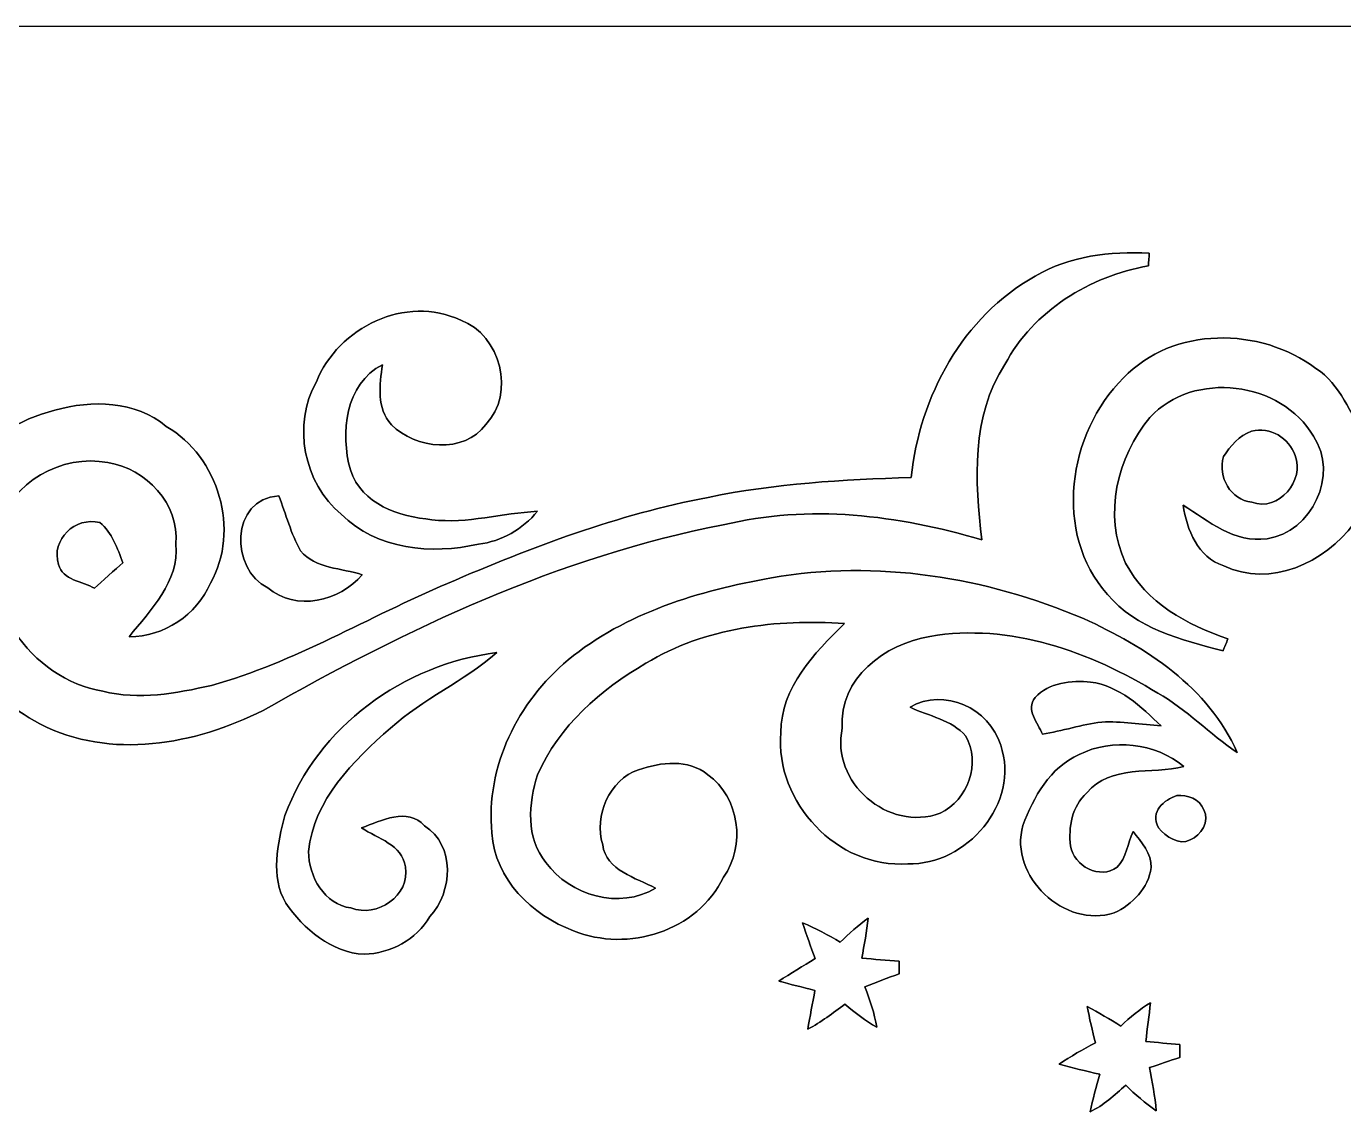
# Model space of a CAD drawing. Header units: centimetres. Extents: x -16.8 to 16.8, y -16.7 to 16.7.
# Drawn here: x -2.77 to 7.83, y 7.89 to 16.67 of the extents above; entities that cross this region are included whole.
import ezdxf

# ---------------------------------------------------------------- set-up
doc = ezdxf.new("R2010")
doc.units = ezdxf.units.CM
doc.header["$MEASUREMENT"] = 0
doc.layers.add('Layer 1', color=7, linetype='Continuous')

msp = doc.modelspace()

# ---------------------------------------------------------------- linework, layer by layer
at = {"layer": 'Layer 1', "color": 7}
for points, knots in [([(-16.77458, 16.66875), (-16.77458, 16.66875), (16.77458, 16.66875), (16.77458, 16.66875), (16.77458, 16.66875), (16.77458, 16.66875), (16.77458, -16.66875), (16.77458, -16.66875), (16.77458, -16.66875), (16.77458, -16.66875), (-16.77458, -16.66875), (-16.77458, -16.66875), (-16.77458, -16.66875), (-16.77458, -16.66875), (-16.77458, 16.66875), (-16.77458, 16.66875), (-16.77458, 16.66875), (-16.77458, 16.66875), (-16.77458, 16.66875), (-16.77458, 16.66875)], [0, 0, 0, 0, 0.16666667, 0.16666667, 0.16666667, 0.16666667, 0.33333333, 0.33333333, 0.33333333, 0.33333333, 0.5, 0.5, 0.5, 0.5, 0.66666667, 0.66666667, 0.66666667, 0.66666667, 1, 1, 1, 1]), ([(5.34529, 14.65933), (4.76109, 14.33583), (4.41607, 13.69236), (4.34693, 13.04149), (4.34693, 13.04149), (3.80012, 13.02173), (3.25049, 12.99351), (2.71321, 12.88027), (2.71321, 12.88027), (1.9879, 12.74374), (1.29328, 12.48022), (0.61807, 12.18847), (0.61807, 12.18847), (-0.01764, 11.92071), (-0.61278, 11.55382), (-1.28164, 11.36826), (-1.28164, 11.36826), (-1.56669, 11.30406), (-1.86655, 11.24761), (-2.15547, 11.32205), (-2.15547, 11.32205), (-2.72979, 11.41166), (-3.19193, 12.06641), (-3.00531, 12.63544), (-3.00531, 12.63544), (-2.88678, 12.9981), (-2.48991, 13.23305), (-2.11455, 13.15967), (-2.11455, 13.15967), (-1.80763, 13.11134), (-1.53705, 12.82841), (-1.5688, 12.50562), (-1.5688, 12.50562), (-1.53882, 12.19835), (-1.77165, 11.97892), (-1.94345, 11.75949), (-1.94345, 11.75949), (-1.66476, 11.76091), (-1.39806, 11.93341), (-1.29081, 12.19059), (-1.29081, 12.19059), (-1.04704, 12.61674), (-1.22484, 13.20624), (-1.645, 13.45071), (-1.645, 13.45071), (-1.89512, 13.65779), (-2.2419, 13.66696), (-2.54247, 13.58089), (-2.54247, 13.58089), (-3.11326, 13.44507), (-3.57258, 12.89085), (-3.53942, 12.29395), (-3.53942, 12.29395), (-3.56341, 11.73692), (-3.11609, 11.30229), (-2.66241, 11.05994), (-2.66241, 11.05994), (-2.09374, 10.76501), (-1.41499, 10.89201), (-0.86607, 11.16683), (-0.86607, 11.16683), (0.2921, 11.82441), (1.51836, 12.40508), (2.83457, 12.65908), (2.83457, 12.65908), (3.52143, 12.82771), (4.24533, 12.73845), (4.91525, 12.53878), (4.91525, 12.53878), (4.86022, 13.00903), (4.82847, 13.53538), (5.10152, 13.94989), (5.10152, 13.94989), (5.33082, 14.3831), (5.78203, 14.65686), (6.25616, 14.74223), (6.25616, 14.74223), (6.25757, 14.76763), (6.26039, 14.81843), (6.26181, 14.84383), (6.26181, 14.84383), (5.94748, 14.85971), (5.6201, 14.82372), (5.34529, 14.65933), (5.34529, 14.65933), (5.34529, 14.65933), (5.34529, 14.65933), (5.34529, 14.65933)], [0, 0, 0, 0, 0.04347826, 0.04347826, 0.04347826, 0.04347826, 0.08695652, 0.08695652, 0.08695652, 0.08695652, 0.13043478, 0.13043478, 0.13043478, 0.13043478, 0.17391304, 0.17391304, 0.17391304, 0.17391304, 0.2173913, 0.2173913, 0.2173913, 0.2173913, 0.26086957, 0.26086957, 0.26086957, 0.26086957, 0.30434783, 0.30434783, 0.30434783, 0.30434783, 0.34782609, 0.34782609, 0.34782609, 0.34782609, 0.39130435, 0.39130435, 0.39130435, 0.39130435, 0.43478261, 0.43478261, 0.43478261, 0.43478261, 0.47826087, 0.47826087, 0.47826087, 0.47826087, 0.52173913, 0.52173913, 0.52173913, 0.52173913, 0.56521739, 0.56521739, 0.56521739, 0.56521739, 0.60869565, 0.60869565, 0.60869565, 0.60869565, 0.65217391, 0.65217391, 0.65217391, 0.65217391, 0.69565217, 0.69565217, 0.69565217, 0.69565217, 0.73913043, 0.73913043, 0.73913043, 0.73913043, 0.7826087, 0.7826087, 0.7826087, 0.7826087, 0.82608696, 0.82608696, 0.82608696, 0.82608696, 0.86956522, 0.86956522, 0.86956522, 0.86956522, 0.91304348, 0.91304348, 0.91304348, 0.91304348, 1, 1, 1, 1]), ([(-0.43815, 13.80984), (-0.63288, 13.46447), (-0.5401, 12.99633), (-0.23777, 12.7441), (-0.23777, 12.7441), (0.05009, 12.45976), (0.4886, 12.41954), (0.86607, 12.50386), (0.86607, 12.50386), (1.05198, 12.52679), (1.22273, 12.62486), (1.34091, 12.76844), (1.34091, 12.76844), (1.05692, 12.75362), (0.77752, 12.66649), (0.49177, 12.70071), (0.49177, 12.70071), (0.22789, 12.72893), (-0.07056, 12.81889), (-0.16439, 13.10111), (-0.16439, 13.10111), (-0.24518, 13.39427), (-0.20638, 13.79396), (0.09313, 13.94742), (0.09313, 13.94742), (0.07161, 13.78585), (0.04374, 13.59606), (0.16581, 13.46517), (0.16581, 13.46517), (0.35736, 13.26974), (0.75212, 13.22599), (0.92534, 13.46764), (0.92534, 13.46764), (1.16593, 13.71424), (1.04493, 14.18766), (0.72355, 14.30549), (0.72355, 14.30549), (0.28187, 14.51328), (-0.26317, 14.24799), (-0.43815, 13.80984), (-0.43815, 13.80984), (-0.43815, 13.80984), (-0.43815, 13.80984), (-0.43815, 13.80984)], [0, 0, 0, 0, 0.08333333, 0.08333333, 0.08333333, 0.08333333, 0.16666667, 0.16666667, 0.16666667, 0.16666667, 0.25, 0.25, 0.25, 0.25, 0.33333333, 0.33333333, 0.33333333, 0.33333333, 0.41666667, 0.41666667, 0.41666667, 0.41666667, 0.5, 0.5, 0.5, 0.5, 0.58333333, 0.58333333, 0.58333333, 0.58333333, 0.66666667, 0.66666667, 0.66666667, 0.66666667, 0.75, 0.75, 0.75, 0.75, 0.83333333, 0.83333333, 0.83333333, 0.83333333, 1, 1, 1, 1]), ([(6.05578, 13.84088), (5.60564, 13.39779), (5.48887, 12.59134), (5.92596, 12.10063), (5.92596, 12.10063), (6.15774, 11.82546), (6.5218, 11.73268), (6.85624, 11.64555), (6.85624, 11.64555), (6.86894, 11.67765), (6.88199, 11.70975), (6.89539, 11.7415), (6.89539, 11.7415), (6.56802, 11.8551), (6.23852, 12.03113), (6.07201, 12.35251), (6.07201, 12.35251), (5.89139, 12.73739), (6.00146, 13.20659), (6.26816, 13.52268), (6.26816, 13.52268), (6.6167, 13.90579), (7.32755, 13.81442), (7.58296, 13.37169), (7.58296, 13.37169), (7.79145, 13.06654), (7.56885, 12.59699), (7.21007, 12.54795), (7.21007, 12.54795), (6.9469, 12.51126), (6.73982, 12.68801), (6.53556, 12.81853), (6.53556, 12.81853), (6.56555, 12.61851), (6.65127, 12.39837), (6.86153, 12.33064), (6.86153, 12.33064), (7.23724, 12.15249), (7.67503, 12.35357), (7.90751, 12.67037), (7.90751, 12.67037), (7.93679, 12.62733), (7.96713, 12.58464), (7.99712, 12.5416), (7.99712, 12.5416), (8.11389, 12.59346), (8.23101, 12.64391), (8.34919, 12.69259), (8.34919, 12.69259), (8.40846, 12.52537), (8.44197, 12.34828), (8.52664, 12.19094), (8.52664, 12.19094), (8.59966, 12.33558), (8.63353, 12.49468), (8.66951, 12.65167), (8.66951, 12.65167), (8.82932, 12.6111), (8.98807, 12.56771), (9.15247, 12.54972), (9.15247, 12.54972), (9.05581, 12.68166), (8.93586, 12.79454), (8.8198, 12.90884), (8.8198, 12.90884), (8.93304, 13.01644), (9.05157, 13.11839), (9.15987, 13.23164), (9.15987, 13.23164), (9.13024, 13.25951), (9.10131, 13.28737), (9.07239, 13.31524), (9.07239, 13.31524), (8.95667, 13.26374), (8.84061, 13.21364), (8.72349, 13.16567), (8.72349, 13.16567), (8.67128, 13.3283), (8.64023, 13.49763), (8.57532, 13.65603), (8.57532, 13.65603), (8.4388, 13.54279), (8.43986, 13.35017), (8.39646, 13.19142), (8.39646, 13.19142), (8.26558, 13.2401), (8.11142, 13.2648), (8.00947, 13.36816), (8.00947, 13.36816), (7.87224, 13.55019), (7.80521, 13.79044), (7.60307, 13.91744), (7.60307, 13.91744), (7.15574, 14.25328), (6.45336, 14.25963), (6.05578, 13.84088), (6.05578, 13.84088), (6.05578, 13.84088), (6.05578, 13.84088), (6.05578, 13.84088)], [0, 0, 0, 0, 0.03846154, 0.03846154, 0.03846154, 0.03846154, 0.07692308, 0.07692308, 0.07692308, 0.07692308, 0.11538462, 0.11538462, 0.11538462, 0.11538462, 0.15384615, 0.15384615, 0.15384615, 0.15384615, 0.19230769, 0.19230769, 0.19230769, 0.19230769, 0.23076923, 0.23076923, 0.23076923, 0.23076923, 0.26923077, 0.26923077, 0.26923077, 0.26923077, 0.30769231, 0.30769231, 0.30769231, 0.30769231, 0.34615385, 0.34615385, 0.34615385, 0.34615385, 0.38461538, 0.38461538, 0.38461538, 0.38461538, 0.42307692, 0.42307692, 0.42307692, 0.42307692, 0.46153846, 0.46153846, 0.46153846, 0.46153846, 0.5, 0.5, 0.5, 0.5, 0.53846154, 0.53846154, 0.53846154, 0.53846154, 0.57692308, 0.57692308, 0.57692308, 0.57692308, 0.61538462, 0.61538462, 0.61538462, 0.61538462, 0.65384615, 0.65384615, 0.65384615, 0.65384615, 0.69230769, 0.69230769, 0.69230769, 0.69230769, 0.73076923, 0.73076923, 0.73076923, 0.73076923, 0.76923077, 0.76923077, 0.76923077, 0.76923077, 0.80769231, 0.80769231, 0.80769231, 0.80769231, 0.84615385, 0.84615385, 0.84615385, 0.84615385, 0.88461538, 0.88461538, 0.88461538, 0.88461538, 0.92307692, 0.92307692, 0.92307692, 0.92307692, 1, 1, 1, 1]), ([(7.08554, 13.41226), (6.98676, 13.37945), (6.91268, 13.29337), (6.85941, 13.208), (6.85941, 13.208), (6.8132, 13.04043), (6.91727, 12.86263), (7.08766, 12.84076), (7.08766, 12.84076), (7.30426, 12.76385), (7.51734, 13.01715), (7.43514, 13.21717), (7.43514, 13.21717), (7.38928, 13.35652), (7.23406, 13.45459), (7.08554, 13.41226), (7.08554, 13.41226), (7.08554, 13.41226), (7.08554, 13.41226), (7.08554, 13.41226)], [0, 0, 0, 0, 0.16666667, 0.16666667, 0.16666667, 0.16666667, 0.33333333, 0.33333333, 0.33333333, 0.33333333, 0.5, 0.5, 0.5, 0.5, 0.66666667, 0.66666667, 0.66666667, 0.66666667, 1, 1, 1, 1]), ([(-0.82903, 12.15319), (-0.60008, 11.96093), (-0.25365, 12.04348), (-0.06914, 12.25797), (-0.06914, 12.25797), (-0.23178, 12.31159), (-0.44556, 12.3063), (-0.56444, 12.45023), (-0.56444, 12.45023), (-0.64417, 12.58852), (-0.68121, 12.74621), (-0.74048, 12.89332), (-0.74048, 12.89332), (-1.13101, 12.86651), (-1.13312, 12.30171), (-0.82903, 12.15319), (-0.82903, 12.15319), (-0.82903, 12.15319), (-0.82903, 12.15319), (-0.82903, 12.15319)], [0, 0, 0, 0, 0.16666667, 0.16666667, 0.16666667, 0.16666667, 0.33333333, 0.33333333, 0.33333333, 0.33333333, 0.5, 0.5, 0.5, 0.5, 0.66666667, 0.66666667, 0.66666667, 0.66666667, 1, 1, 1, 1]), ([(-2.51178, 12.34193), (-2.48179, 12.21317), (-2.31528, 12.20399), (-2.22391, 12.14931), (-2.22391, 12.14931), (-2.16641, 12.20082), (-2.05176, 12.30348), (-1.99425, 12.35463), (-1.99425, 12.35463), (-2.03976, 12.46893), (-2.07857, 12.59911), (-2.18087, 12.67742), (-2.18087, 12.67742), (-2.37596, 12.72822), (-2.57634, 12.54125), (-2.51178, 12.34193), (-2.51178, 12.34193), (-2.51178, 12.34193), (-2.51178, 12.34193), (-2.51178, 12.34193)], [0, 0, 0, 0, 0.16666667, 0.16666667, 0.16666667, 0.16666667, 0.33333333, 0.33333333, 0.33333333, 0.33333333, 0.5, 0.5, 0.5, 0.5, 0.66666667, 0.66666667, 0.66666667, 0.66666667, 1, 1, 1, 1]), ([(3.22263, 12.23257), (2.64125, 12.13132), (2.05034, 11.95282), (1.58679, 11.57288), (1.58679, 11.57288), (1.18427, 11.23527), (0.92251, 10.71492), (0.97402, 10.18152), (0.97402, 10.18152), (0.99766, 9.80899), (1.29646, 9.5183), (1.63124, 9.39518), (1.63124, 9.39518), (2.07151, 9.21632), (2.62608, 9.39059), (2.83739, 9.82627), (2.83739, 9.82627), (3.01766, 10.07851), (2.96651, 10.46903), (2.7111, 10.64966), (2.7111, 10.64966), (2.55446, 10.77877), (2.33398, 10.75055), (2.15441, 10.68987), (2.15441, 10.68987), (1.91841, 10.60909), (1.79423, 10.32051), (1.86549, 10.08592), (1.86549, 10.08592), (1.89301, 9.88131), (2.13289, 9.81957), (2.29129, 9.73808), (2.29129, 9.73808), (2.00378, 9.56239), (1.59985, 9.67669), (1.40935, 9.9441), (1.40935, 9.9441), (1.2446, 10.13883), (1.26824, 10.42141), (1.34197, 10.65001), (1.34197, 10.65001), (1.51236, 11.04159), (1.85032, 11.3344), (2.21227, 11.54606), (2.21227, 11.54606), (2.68746, 11.83464), (3.26496, 11.90307), (3.81035, 11.86603), (3.81035, 11.86603), (3.56588, 11.62756), (3.302, 11.3538), (3.29777, 10.98938), (3.29777, 10.98938), (3.25261, 10.42741), (3.75214, 9.89154), (4.32012, 9.93316), (4.32012, 9.93316), (4.7939, 9.92117), (5.2264, 10.42106), (5.0673, 10.88778), (5.0673, 10.88778), (4.97487, 11.18764), (4.61292, 11.34992), (4.33846, 11.19329), (4.33846, 11.19329), (4.48804, 11.11956), (4.67325, 11.0938), (4.78614, 10.96116), (4.78614, 10.96116), (4.91067, 10.74879), (4.80519, 10.44222), (4.58082, 10.34062), (4.58082, 10.34062), (4.16278, 10.18399), (3.69711, 10.59215), (3.79271, 11.0236), (3.79271, 11.0236), (3.76273, 11.42718), (4.13773, 11.70058), (4.49792, 11.76232), (4.49792, 11.76232), (5.14244, 11.87238), (5.78944, 11.63955), (6.33166, 11.30547), (6.33166, 11.30547), (6.56555, 11.17565), (6.74723, 10.97562), (6.96912, 10.82922), (6.96912, 10.82922), (6.74264, 11.35168), (6.23252, 11.68047), (5.73229, 11.9059), (5.73229, 11.9059), (4.94771, 12.24068), (4.06788, 12.38144), (3.22263, 12.23257), (3.22263, 12.23257), (3.22263, 12.23257), (3.22263, 12.23257), (3.22263, 12.23257)], [0, 0, 0, 0, 0.03846154, 0.03846154, 0.03846154, 0.03846154, 0.07692308, 0.07692308, 0.07692308, 0.07692308, 0.11538462, 0.11538462, 0.11538462, 0.11538462, 0.15384615, 0.15384615, 0.15384615, 0.15384615, 0.19230769, 0.19230769, 0.19230769, 0.19230769, 0.23076923, 0.23076923, 0.23076923, 0.23076923, 0.26923077, 0.26923077, 0.26923077, 0.26923077, 0.30769231, 0.30769231, 0.30769231, 0.30769231, 0.34615385, 0.34615385, 0.34615385, 0.34615385, 0.38461538, 0.38461538, 0.38461538, 0.38461538, 0.42307692, 0.42307692, 0.42307692, 0.42307692, 0.46153846, 0.46153846, 0.46153846, 0.46153846, 0.5, 0.5, 0.5, 0.5, 0.53846154, 0.53846154, 0.53846154, 0.53846154, 0.57692308, 0.57692308, 0.57692308, 0.57692308, 0.61538462, 0.61538462, 0.61538462, 0.61538462, 0.65384615, 0.65384615, 0.65384615, 0.65384615, 0.69230769, 0.69230769, 0.69230769, 0.69230769, 0.73076923, 0.73076923, 0.73076923, 0.73076923, 0.76923077, 0.76923077, 0.76923077, 0.76923077, 0.80769231, 0.80769231, 0.80769231, 0.80769231, 0.84615385, 0.84615385, 0.84615385, 0.84615385, 0.88461538, 0.88461538, 0.88461538, 0.88461538, 0.92307692, 0.92307692, 0.92307692, 0.92307692, 1, 1, 1, 1]), ([(-0.69039, 10.32192), (-0.75036, 10.09862), (-0.80857, 9.8298), (-0.68404, 9.61813), (-0.68404, 9.61813), (-0.5401, 9.40964), (-0.31679, 9.21844), (-0.05292, 9.20574), (-0.05292, 9.20574), (0.15699, 9.21279), (0.36759, 9.32356), (0.47484, 9.50842), (0.47484, 9.50842), (0.65899, 9.70774), (0.68086, 10.08133), (0.43286, 10.23973), (0.43286, 10.23973), (0.29316, 10.38966), (0.08431, 10.28241), (-0.07373, 10.22138), (-0.07373, 10.22138), (0.05539, 10.13707), (0.25188, 10.08697), (0.27834, 9.90988), (0.27834, 9.90988), (0.31891, 9.67952), (0.05186, 9.49537), (-0.15981, 9.57862), (-0.15981, 9.57862), (-0.37006, 9.60437), (-0.50271, 9.83333), (-0.50024, 10.03265), (-0.50024, 10.03265), (-0.46108, 10.44963), (-0.13829, 10.7629), (0.1584, 11.02501), (0.1584, 11.02501), (0.42051, 11.25961), (0.74895, 11.40072), (1.01318, 11.63214), (1.01318, 11.63214), (0.2667, 11.53901), (-0.43004, 11.03736), (-0.69039, 10.32192), (-0.69039, 10.32192), (-0.69039, 10.32192), (-0.69039, 10.32192), (-0.69039, 10.32192)], [0, 0, 0, 0, 0.07692308, 0.07692308, 0.07692308, 0.07692308, 0.15384615, 0.15384615, 0.15384615, 0.15384615, 0.23076923, 0.23076923, 0.23076923, 0.23076923, 0.30769231, 0.30769231, 0.30769231, 0.30769231, 0.38461538, 0.38461538, 0.38461538, 0.38461538, 0.46153846, 0.46153846, 0.46153846, 0.46153846, 0.53846154, 0.53846154, 0.53846154, 0.53846154, 0.61538462, 0.61538462, 0.61538462, 0.61538462, 0.69230769, 0.69230769, 0.69230769, 0.69230769, 0.76923077, 0.76923077, 0.76923077, 0.76923077, 0.84615385, 0.84615385, 0.84615385, 0.84615385, 1, 1, 1, 1]), ([(5.34458, 11.26984), (5.26556, 11.176), (5.36751, 11.06593), (5.4035, 10.97527), (5.4035, 10.97527), (5.56295, 11.00279), (5.71923, 11.05323), (5.8801, 11.07334), (5.8801, 11.07334), (6.03956, 11.08075), (6.19936, 11.05429), (6.35847, 11.04194), (6.35847, 11.04194), (6.1976, 11.19681), (6.02086, 11.36474), (5.79085, 11.39543), (5.79085, 11.39543), (5.63809, 11.40883), (5.45324, 11.3919), (5.34458, 11.26984), (5.34458, 11.26984), (5.34458, 11.26984), (5.34458, 11.26984), (5.34458, 11.26984)], [0, 0, 0, 0, 0.14285714, 0.14285714, 0.14285714, 0.14285714, 0.28571429, 0.28571429, 0.28571429, 0.28571429, 0.42857143, 0.42857143, 0.42857143, 0.42857143, 0.57142857, 0.57142857, 0.57142857, 0.57142857, 0.71428571, 0.71428571, 0.71428571, 0.71428571, 1, 1, 1, 1]), ([(5.69736, 10.81229), (5.46523, 10.70963), (5.33047, 10.46974), (5.24581, 10.2422), (5.24581, 10.2422), (5.1308, 9.83368), (5.58024, 9.40858), (5.98135, 9.53946), (5.98135, 9.53946), (6.12669, 9.60437), (6.25581, 9.7409), (6.27909, 9.90282), (6.27909, 9.90282), (6.28121, 10.01783), (6.20077, 10.10885), (6.13234, 10.19246), (6.13234, 10.19246), (6.08965, 10.09685), (6.07836, 9.98185), (6.00322, 9.90565), (6.00322, 9.90565), (5.86775, 9.80334), (5.65467, 9.91623), (5.62963, 10.07569), (5.62963, 10.07569), (5.60987, 10.22738), (5.64233, 10.39742), (5.75945, 10.50396), (5.75945, 10.50396), (5.9496, 10.73397), (6.28403, 10.65142), (6.54085, 10.71563), (6.54085, 10.71563), (6.30837, 10.90683), (5.96794, 10.94493), (5.69736, 10.81229), (5.69736, 10.81229), (5.69736, 10.81229), (5.69736, 10.81229), (5.69736, 10.81229)], [0, 0, 0, 0, 0.09090909, 0.09090909, 0.09090909, 0.09090909, 0.18181818, 0.18181818, 0.18181818, 0.18181818, 0.27272727, 0.27272727, 0.27272727, 0.27272727, 0.36363636, 0.36363636, 0.36363636, 0.36363636, 0.45454545, 0.45454545, 0.45454545, 0.45454545, 0.54545455, 0.54545455, 0.54545455, 0.54545455, 0.63636364, 0.63636364, 0.63636364, 0.63636364, 0.72727273, 0.72727273, 0.72727273, 0.72727273, 0.81818182, 0.81818182, 0.81818182, 0.81818182, 1, 1, 1, 1]), ([(6.4837, 10.48173), (6.38281, 10.44751), (6.26498, 10.35509), (6.33801, 10.2235), (6.33801, 10.2235), (6.39621, 10.15189), (6.49852, 10.07886), (6.59271, 10.12613), (6.59271, 10.12613), (6.68161, 10.16247), (6.74899, 10.27606), (6.70137, 10.36779), (6.70137, 10.36779), (6.66926, 10.4521), (6.56837, 10.49373), (6.4837, 10.48173), (6.4837, 10.48173), (6.4837, 10.48173), (6.4837, 10.48173), (6.4837, 10.48173)], [0, 0, 0, 0, 0.16666667, 0.16666667, 0.16666667, 0.16666667, 0.33333333, 0.33333333, 0.33333333, 0.33333333, 0.5, 0.5, 0.5, 0.5, 0.66666667, 0.66666667, 0.66666667, 0.66666667, 1, 1, 1, 1]), ([(3.77719, 9.30204), (3.67877, 9.3599), (3.57893, 9.41493), (3.4731, 9.45797), (3.4731, 9.45797), (3.50485, 9.36166), (3.54013, 9.26606), (3.5754, 9.17081), (3.5754, 9.17081), (3.47662, 9.1119), (3.37891, 9.05192), (3.28224, 8.99054), (3.28224, 8.99054), (3.37961, 8.96197), (3.47274, 8.94115), (3.57293, 8.91575), (3.57293, 8.91575), (3.55318, 8.81133), (3.53307, 8.70691), (3.51578, 8.60213), (3.51578, 8.60213), (3.62091, 8.66069), (3.71792, 8.73231), (3.81459, 8.80427), (3.81459, 8.80427), (3.89431, 8.73513), (3.97933, 8.67092), (4.07106, 8.61836), (4.07106, 8.61836), (4.05095, 8.72984), (4.01638, 8.83814), (3.97545, 8.94397), (3.97545, 8.94397), (4.06647, 8.97925), (4.15819, 9.01418), (4.24956, 9.04946), (4.24956, 9.04946), (4.24991, 9.0745), (4.25027, 9.1246), (4.25062, 9.14964), (4.25062, 9.14964), (4.15078, 9.15741), (4.04848, 9.16622), (3.95005, 9.17363), (3.95005, 9.17363), (3.97016, 9.28052), (3.98851, 9.38812), (4.00121, 9.49607), (4.00121, 9.49607), (3.92112, 9.43786), (3.84634, 9.37295), (3.77719, 9.30204), (3.77719, 9.30204), (3.77719, 9.30204), (3.77719, 9.30204), (3.77719, 9.30204)], [0, 0, 0, 0, 0.06666667, 0.06666667, 0.06666667, 0.06666667, 0.13333333, 0.13333333, 0.13333333, 0.13333333, 0.2, 0.2, 0.2, 0.2, 0.26666667, 0.26666667, 0.26666667, 0.26666667, 0.33333333, 0.33333333, 0.33333333, 0.33333333, 0.4, 0.4, 0.4, 0.4, 0.46666667, 0.46666667, 0.46666667, 0.46666667, 0.53333333, 0.53333333, 0.53333333, 0.53333333, 0.6, 0.6, 0.6, 0.6, 0.66666667, 0.66666667, 0.66666667, 0.66666667, 0.73333333, 0.73333333, 0.73333333, 0.73333333, 0.8, 0.8, 0.8, 0.8, 0.86666667, 0.86666667, 0.86666667, 0.86666667, 1, 1, 1, 1]), ([(6.03391, 8.62859), (5.94501, 8.68292), (5.85576, 8.73725), (5.76333, 8.78522), (5.76333, 8.78522), (5.78167, 8.68751), (5.80461, 8.59049), (5.82965, 8.49383), (5.82965, 8.49383), (5.72911, 8.44127), (5.63069, 8.38482), (5.53649, 8.32238), (5.53649, 8.32238), (5.6448, 8.29063), (5.75275, 8.26735), (5.86387, 8.24054), (5.86387, 8.24054), (5.83636, 8.13999), (5.80743, 8.03981), (5.78591, 7.9375), (5.78591, 7.9375), (5.89386, 7.99183), (5.98452, 8.07191), (6.07272, 8.15305), (6.07272, 8.15305), (6.14997, 8.07861), (6.23041, 8.0077), (6.31931, 7.94702), (6.31931, 7.94702), (6.30767, 8.06379), (6.28544, 8.17915), (6.26427, 8.29416), (6.26427, 8.29416), (6.34577, 8.32097), (6.42691, 8.34849), (6.50804, 8.37671), (6.50804, 8.37671), (6.50804, 8.40246), (6.5084, 8.45397), (6.5084, 8.47972), (6.5084, 8.47972), (6.41632, 8.48783), (6.32531, 8.49595), (6.23464, 8.50406), (6.23464, 8.50406), (6.24664, 8.60813), (6.26216, 8.71149), (6.27204, 8.81556), (6.27204, 8.81556), (6.18525, 8.76335), (6.10694, 8.69879), (6.03391, 8.62859), (6.03391, 8.62859), (6.03391, 8.62859), (6.03391, 8.62859), (6.03391, 8.62859)], [0, 0, 0, 0, 0.06666667, 0.06666667, 0.06666667, 0.06666667, 0.13333333, 0.13333333, 0.13333333, 0.13333333, 0.2, 0.2, 0.2, 0.2, 0.26666667, 0.26666667, 0.26666667, 0.26666667, 0.33333333, 0.33333333, 0.33333333, 0.33333333, 0.4, 0.4, 0.4, 0.4, 0.46666667, 0.46666667, 0.46666667, 0.46666667, 0.53333333, 0.53333333, 0.53333333, 0.53333333, 0.6, 0.6, 0.6, 0.6, 0.66666667, 0.66666667, 0.66666667, 0.66666667, 0.73333333, 0.73333333, 0.73333333, 0.73333333, 0.8, 0.8, 0.8, 0.8, 0.86666667, 0.86666667, 0.86666667, 0.86666667, 1, 1, 1, 1])]:
    msp.add_open_spline(points, degree=3, knots=knots, dxfattribs=at)
at = {"layer": 'Layer 1'}
for points, knots in [([(5.34529, 14.65933), (5.6201, 14.82372), (5.94748, 14.85971), (6.26181, 14.84383), (6.26181, 14.84383), (6.26039, 14.81843), (6.25757, 14.76763), (6.25616, 14.74223), (6.25616, 14.74223), (5.78203, 14.65686), (5.33082, 14.3831), (5.10152, 13.94989), (5.10152, 13.94989), (4.82847, 13.53538), (4.86022, 13.00903), (4.91525, 12.53878), (4.91525, 12.53878), (4.24533, 12.73845), (3.52143, 12.82771), (2.83457, 12.65908), (2.83457, 12.65908), (1.51836, 12.40508), (0.2921, 11.82441), (-0.86607, 11.16683), (-0.86607, 11.16683), (-1.41499, 10.89201), (-2.09374, 10.76501), (-2.66241, 11.05994), (-2.66241, 11.05994), (-3.11609, 11.30229), (-3.56341, 11.73692), (-3.53942, 12.29395), (-3.53942, 12.29395), (-3.57258, 12.89085), (-3.11326, 13.44507), (-2.54247, 13.58089), (-2.54247, 13.58089), (-2.2419, 13.66696), (-1.89512, 13.65779), (-1.645, 13.45071), (-1.645, 13.45071), (-1.22484, 13.20624), (-1.04704, 12.61674), (-1.29081, 12.19059), (-1.29081, 12.19059), (-1.39806, 11.93341), (-1.66476, 11.76091), (-1.94345, 11.75949), (-1.94345, 11.75949), (-1.77165, 11.97892), (-1.53882, 12.19835), (-1.5688, 12.50562), (-1.5688, 12.50562), (-1.53705, 12.82841), (-1.80763, 13.11134), (-2.11455, 13.15967), (-2.11455, 13.15967), (-2.48991, 13.23305), (-2.88678, 12.9981), (-3.00531, 12.63544), (-3.00531, 12.63544), (-3.19193, 12.06641), (-2.72979, 11.41166), (-2.15547, 11.32205), (-2.15547, 11.32205), (-1.86655, 11.24761), (-1.56669, 11.30406), (-1.28164, 11.36826), (-1.28164, 11.36826), (-0.61278, 11.55382), (-0.01764, 11.92071), (0.61807, 12.18847), (0.61807, 12.18847), (1.29328, 12.48022), (1.9879, 12.74374), (2.71321, 12.88027), (2.71321, 12.88027), (3.25049, 12.99351), (3.80012, 13.02173), (4.34693, 13.04149), (4.34693, 13.04149), (4.41607, 13.69236), (4.76109, 14.33583), (5.34529, 14.65933)], [0, 0, 0, 0, 0.04545455, 0.04545455, 0.04545455, 0.04545455, 0.09090909, 0.09090909, 0.09090909, 0.09090909, 0.13636364, 0.13636364, 0.13636364, 0.13636364, 0.18181818, 0.18181818, 0.18181818, 0.18181818, 0.22727273, 0.22727273, 0.22727273, 0.22727273, 0.27272727, 0.27272727, 0.27272727, 0.27272727, 0.31818182, 0.31818182, 0.31818182, 0.31818182, 0.36363636, 0.36363636, 0.36363636, 0.36363636, 0.40909091, 0.40909091, 0.40909091, 0.40909091, 0.45454545, 0.45454545, 0.45454545, 0.45454545, 0.5, 0.5, 0.5, 0.5, 0.54545455, 0.54545455, 0.54545455, 0.54545455, 0.59090909, 0.59090909, 0.59090909, 0.59090909, 0.63636364, 0.63636364, 0.63636364, 0.63636364, 0.68181818, 0.68181818, 0.68181818, 0.68181818, 0.72727273, 0.72727273, 0.72727273, 0.72727273, 0.77272727, 0.77272727, 0.77272727, 0.77272727, 0.81818182, 0.81818182, 0.81818182, 0.81818182, 0.86363636, 0.86363636, 0.86363636, 0.86363636, 0.90909091, 0.90909091, 0.90909091, 0.90909091, 1, 1, 1, 1]), ([(-0.43815, 13.80984), (-0.26317, 14.24799), (0.28187, 14.51328), (0.72355, 14.30549), (0.72355, 14.30549), (1.04493, 14.18766), (1.16593, 13.71424), (0.92534, 13.46764), (0.92534, 13.46764), (0.75212, 13.22599), (0.35736, 13.26974), (0.16581, 13.46517), (0.16581, 13.46517), (0.04374, 13.59606), (0.07161, 13.78585), (0.09313, 13.94742), (0.09313, 13.94742), (-0.20638, 13.79396), (-0.24518, 13.39427), (-0.16439, 13.10111), (-0.16439, 13.10111), (-0.07056, 12.81889), (0.22789, 12.72893), (0.49177, 12.70071), (0.49177, 12.70071), (0.77752, 12.66649), (1.05692, 12.75362), (1.34091, 12.76844), (1.34091, 12.76844), (1.22273, 12.62486), (1.05198, 12.52679), (0.86607, 12.50386), (0.86607, 12.50386), (0.4886, 12.41954), (0.05009, 12.45976), (-0.23777, 12.7441), (-0.23777, 12.7441), (-0.5401, 12.99633), (-0.63288, 13.46447), (-0.43815, 13.80984)], [0, 0, 0, 0, 0.09090909, 0.09090909, 0.09090909, 0.09090909, 0.18181818, 0.18181818, 0.18181818, 0.18181818, 0.27272727, 0.27272727, 0.27272727, 0.27272727, 0.36363636, 0.36363636, 0.36363636, 0.36363636, 0.45454545, 0.45454545, 0.45454545, 0.45454545, 0.54545455, 0.54545455, 0.54545455, 0.54545455, 0.63636364, 0.63636364, 0.63636364, 0.63636364, 0.72727273, 0.72727273, 0.72727273, 0.72727273, 0.81818182, 0.81818182, 0.81818182, 0.81818182, 1, 1, 1, 1]), ([(6.05578, 13.84088), (6.45336, 14.25963), (7.15574, 14.25328), (7.60307, 13.91744), (7.60307, 13.91744), (7.80521, 13.79044), (7.87224, 13.55019), (8.00947, 13.36816), (8.00947, 13.36816), (8.11142, 13.2648), (8.26558, 13.2401), (8.39646, 13.19142), (8.39646, 13.19142), (8.43986, 13.35017), (8.4388, 13.54279), (8.57532, 13.65603), (8.57532, 13.65603), (8.64023, 13.49763), (8.67128, 13.3283), (8.72349, 13.16567), (8.72349, 13.16567), (8.84061, 13.21364), (8.95667, 13.26374), (9.07239, 13.31524), (9.07239, 13.31524), (9.10131, 13.28737), (9.13024, 13.25951), (9.15987, 13.23164), (9.15987, 13.23164), (9.05157, 13.11839), (8.93304, 13.01644), (8.8198, 12.90884), (8.8198, 12.90884), (8.93586, 12.79454), (9.05581, 12.68166), (9.15247, 12.54972), (9.15247, 12.54972), (8.98807, 12.56771), (8.82932, 12.6111), (8.66951, 12.65167), (8.66951, 12.65167), (8.63353, 12.49468), (8.59966, 12.33558), (8.52664, 12.19094), (8.52664, 12.19094), (8.44197, 12.34828), (8.40846, 12.52537), (8.34919, 12.69259), (8.34919, 12.69259), (8.23101, 12.64391), (8.11389, 12.59346), (7.99712, 12.5416), (7.99712, 12.5416), (7.96713, 12.58464), (7.93679, 12.62733), (7.90751, 12.67037), (7.90751, 12.67037), (7.67503, 12.35357), (7.23724, 12.15249), (6.86153, 12.33064), (6.86153, 12.33064), (6.65127, 12.39837), (6.56555, 12.61851), (6.53556, 12.81853), (6.53556, 12.81853), (6.73982, 12.68801), (6.9469, 12.51126), (7.21007, 12.54795), (7.21007, 12.54795), (7.56885, 12.59699), (7.79145, 13.06654), (7.58296, 13.37169), (7.58296, 13.37169), (7.32755, 13.81442), (6.6167, 13.90579), (6.26816, 13.52268), (6.26816, 13.52268), (6.00146, 13.20659), (5.89139, 12.73739), (6.07201, 12.35251), (6.07201, 12.35251), (6.23852, 12.03113), (6.56802, 11.8551), (6.89539, 11.7415), (6.89539, 11.7415), (6.88199, 11.70975), (6.86894, 11.67765), (6.85624, 11.64555), (6.85624, 11.64555), (6.5218, 11.73268), (6.15774, 11.82546), (5.92596, 12.10063), (5.92596, 12.10063), (5.48887, 12.59134), (5.60564, 13.39779), (6.05578, 13.84088), (6.05578, 13.84088), (6.05578, 13.84088), (6.05578, 13.84088), (6.05578, 13.84088)], [0, 0, 0, 0, 0.03846154, 0.03846154, 0.03846154, 0.03846154, 0.07692308, 0.07692308, 0.07692308, 0.07692308, 0.11538462, 0.11538462, 0.11538462, 0.11538462, 0.15384615, 0.15384615, 0.15384615, 0.15384615, 0.19230769, 0.19230769, 0.19230769, 0.19230769, 0.23076923, 0.23076923, 0.23076923, 0.23076923, 0.26923077, 0.26923077, 0.26923077, 0.26923077, 0.30769231, 0.30769231, 0.30769231, 0.30769231, 0.34615385, 0.34615385, 0.34615385, 0.34615385, 0.38461538, 0.38461538, 0.38461538, 0.38461538, 0.42307692, 0.42307692, 0.42307692, 0.42307692, 0.46153846, 0.46153846, 0.46153846, 0.46153846, 0.5, 0.5, 0.5, 0.5, 0.53846154, 0.53846154, 0.53846154, 0.53846154, 0.57692308, 0.57692308, 0.57692308, 0.57692308, 0.61538462, 0.61538462, 0.61538462, 0.61538462, 0.65384615, 0.65384615, 0.65384615, 0.65384615, 0.69230769, 0.69230769, 0.69230769, 0.69230769, 0.73076923, 0.73076923, 0.73076923, 0.73076923, 0.76923077, 0.76923077, 0.76923077, 0.76923077, 0.80769231, 0.80769231, 0.80769231, 0.80769231, 0.84615385, 0.84615385, 0.84615385, 0.84615385, 0.88461538, 0.88461538, 0.88461538, 0.88461538, 0.92307692, 0.92307692, 0.92307692, 0.92307692, 1, 1, 1, 1]), ([(7.08554, 13.41226), (7.23406, 13.45459), (7.38928, 13.35652), (7.43514, 13.21717), (7.43514, 13.21717), (7.51734, 13.01715), (7.30426, 12.76385), (7.08766, 12.84076), (7.08766, 12.84076), (6.91727, 12.86263), (6.8132, 13.04043), (6.85941, 13.208), (6.85941, 13.208), (6.91268, 13.29337), (6.98676, 13.37945), (7.08554, 13.41226)], [0, 0, 0, 0, 0.2, 0.2, 0.2, 0.2, 0.4, 0.4, 0.4, 0.4, 0.6, 0.6, 0.6, 0.6, 1, 1, 1, 1]), ([(-0.82903, 12.15319), (-1.13312, 12.30171), (-1.13101, 12.86651), (-0.74048, 12.89332), (-0.74048, 12.89332), (-0.68121, 12.74621), (-0.64417, 12.58852), (-0.56444, 12.45023), (-0.56444, 12.45023), (-0.44556, 12.3063), (-0.23178, 12.31159), (-0.06914, 12.25797), (-0.06914, 12.25797), (-0.25365, 12.04348), (-0.60008, 11.96093), (-0.82903, 12.15319)], [0, 0, 0, 0, 0.2, 0.2, 0.2, 0.2, 0.4, 0.4, 0.4, 0.4, 0.6, 0.6, 0.6, 0.6, 1, 1, 1, 1]), ([(-2.51178, 12.34193), (-2.57634, 12.54125), (-2.37596, 12.72822), (-2.18087, 12.67742), (-2.18087, 12.67742), (-2.07857, 12.59911), (-2.03976, 12.46893), (-1.99425, 12.35463), (-1.99425, 12.35463), (-2.05176, 12.30348), (-2.16641, 12.20082), (-2.22391, 12.14931), (-2.22391, 12.14931), (-2.31528, 12.20399), (-2.48179, 12.21317), (-2.51178, 12.34193)], [0, 0, 0, 0, 0.2, 0.2, 0.2, 0.2, 0.4, 0.4, 0.4, 0.4, 0.6, 0.6, 0.6, 0.6, 1, 1, 1, 1]), ([(3.22263, 12.23257), (4.06788, 12.38144), (4.94771, 12.24068), (5.73229, 11.9059), (5.73229, 11.9059), (6.23252, 11.68047), (6.74264, 11.35168), (6.96912, 10.82922), (6.96912, 10.82922), (6.74723, 10.97562), (6.56555, 11.17565), (6.33166, 11.30547), (6.33166, 11.30547), (5.78944, 11.63955), (5.14244, 11.87238), (4.49792, 11.76232), (4.49792, 11.76232), (4.13773, 11.70058), (3.76273, 11.42718), (3.79271, 11.0236), (3.79271, 11.0236), (3.69711, 10.59215), (4.16278, 10.18399), (4.58082, 10.34062), (4.58082, 10.34062), (4.80519, 10.44222), (4.91067, 10.74879), (4.78614, 10.96116), (4.78614, 10.96116), (4.67325, 11.0938), (4.48804, 11.11956), (4.33846, 11.19329), (4.33846, 11.19329), (4.61292, 11.34992), (4.97487, 11.18764), (5.0673, 10.88778), (5.0673, 10.88778), (5.2264, 10.42106), (4.7939, 9.92117), (4.32012, 9.93316), (4.32012, 9.93316), (3.75214, 9.89154), (3.25261, 10.42741), (3.29777, 10.98938), (3.29777, 10.98938), (3.302, 11.3538), (3.56588, 11.62756), (3.81035, 11.86603), (3.81035, 11.86603), (3.26496, 11.90307), (2.68746, 11.83464), (2.21227, 11.54606), (2.21227, 11.54606), (1.85032, 11.3344), (1.51236, 11.04159), (1.34197, 10.65001), (1.34197, 10.65001), (1.26824, 10.42141), (1.2446, 10.13883), (1.40935, 9.9441), (1.40935, 9.9441), (1.59985, 9.67669), (2.00378, 9.56239), (2.29129, 9.73808), (2.29129, 9.73808), (2.13289, 9.81957), (1.89301, 9.88131), (1.86549, 10.08592), (1.86549, 10.08592), (1.79423, 10.32051), (1.91841, 10.60909), (2.15441, 10.68987), (2.15441, 10.68987), (2.33398, 10.75055), (2.55446, 10.77877), (2.7111, 10.64966), (2.7111, 10.64966), (2.96651, 10.46903), (3.01766, 10.07851), (2.83739, 9.82627), (2.83739, 9.82627), (2.62608, 9.39059), (2.07151, 9.21632), (1.63124, 9.39518), (1.63124, 9.39518), (1.29646, 9.5183), (0.99766, 9.80899), (0.97402, 10.18152), (0.97402, 10.18152), (0.92251, 10.71492), (1.18427, 11.23527), (1.58679, 11.57288), (1.58679, 11.57288), (2.05034, 11.95282), (2.64125, 12.13132), (3.22263, 12.23257)], [0, 0, 0, 0, 0.04, 0.04, 0.04, 0.04, 0.08, 0.08, 0.08, 0.08, 0.12, 0.12, 0.12, 0.12, 0.16, 0.16, 0.16, 0.16, 0.2, 0.2, 0.2, 0.2, 0.24, 0.24, 0.24, 0.24, 0.28, 0.28, 0.28, 0.28, 0.32, 0.32, 0.32, 0.32, 0.36, 0.36, 0.36, 0.36, 0.4, 0.4, 0.4, 0.4, 0.44, 0.44, 0.44, 0.44, 0.48, 0.48, 0.48, 0.48, 0.52, 0.52, 0.52, 0.52, 0.56, 0.56, 0.56, 0.56, 0.6, 0.6, 0.6, 0.6, 0.64, 0.64, 0.64, 0.64, 0.68, 0.68, 0.68, 0.68, 0.72, 0.72, 0.72, 0.72, 0.76, 0.76, 0.76, 0.76, 0.8, 0.8, 0.8, 0.8, 0.84, 0.84, 0.84, 0.84, 0.88, 0.88, 0.88, 0.88, 0.92, 0.92, 0.92, 0.92, 1, 1, 1, 1]), ([(-0.69039, 10.32192), (-0.43004, 11.03736), (0.2667, 11.53901), (1.01318, 11.63214), (1.01318, 11.63214), (0.74895, 11.40072), (0.42051, 11.25961), (0.1584, 11.02501), (0.1584, 11.02501), (-0.13829, 10.7629), (-0.46108, 10.44963), (-0.50024, 10.03265), (-0.50024, 10.03265), (-0.50271, 9.83333), (-0.37006, 9.60437), (-0.15981, 9.57862), (-0.15981, 9.57862), (0.05186, 9.49537), (0.31891, 9.67952), (0.27834, 9.90988), (0.27834, 9.90988), (0.25188, 10.08697), (0.05539, 10.13707), (-0.07373, 10.22138), (-0.07373, 10.22138), (0.08431, 10.28241), (0.29316, 10.38966), (0.43286, 10.23973), (0.43286, 10.23973), (0.68086, 10.08133), (0.65899, 9.70774), (0.47484, 9.50842), (0.47484, 9.50842), (0.36759, 9.32356), (0.15699, 9.21279), (-0.05292, 9.20574), (-0.05292, 9.20574), (-0.31679, 9.21844), (-0.5401, 9.40964), (-0.68404, 9.61813), (-0.68404, 9.61813), (-0.80857, 9.8298), (-0.75036, 10.09862), (-0.69039, 10.32192)], [0, 0, 0, 0, 0.08333333, 0.08333333, 0.08333333, 0.08333333, 0.16666667, 0.16666667, 0.16666667, 0.16666667, 0.25, 0.25, 0.25, 0.25, 0.33333333, 0.33333333, 0.33333333, 0.33333333, 0.41666667, 0.41666667, 0.41666667, 0.41666667, 0.5, 0.5, 0.5, 0.5, 0.58333333, 0.58333333, 0.58333333, 0.58333333, 0.66666667, 0.66666667, 0.66666667, 0.66666667, 0.75, 0.75, 0.75, 0.75, 0.83333333, 0.83333333, 0.83333333, 0.83333333, 1, 1, 1, 1]), ([(5.34458, 11.26984), (5.45324, 11.3919), (5.63809, 11.40883), (5.79085, 11.39543), (5.79085, 11.39543), (6.02086, 11.36474), (6.1976, 11.19681), (6.35847, 11.04194), (6.35847, 11.04194), (6.19936, 11.05429), (6.03956, 11.08075), (5.8801, 11.07334), (5.8801, 11.07334), (5.71923, 11.05323), (5.56295, 11.00279), (5.4035, 10.97527), (5.4035, 10.97527), (5.36751, 11.06593), (5.26556, 11.176), (5.34458, 11.26984)], [0, 0, 0, 0, 0.16666667, 0.16666667, 0.16666667, 0.16666667, 0.33333333, 0.33333333, 0.33333333, 0.33333333, 0.5, 0.5, 0.5, 0.5, 0.66666667, 0.66666667, 0.66666667, 0.66666667, 1, 1, 1, 1]), ([(5.69736, 10.81229), (5.96794, 10.94493), (6.30837, 10.90683), (6.54085, 10.71563), (6.54085, 10.71563), (6.28403, 10.65142), (5.9496, 10.73397), (5.75945, 10.50396), (5.75945, 10.50396), (5.64233, 10.39742), (5.60987, 10.22738), (5.62963, 10.07569), (5.62963, 10.07569), (5.65467, 9.91623), (5.86775, 9.80334), (6.00322, 9.90565), (6.00322, 9.90565), (6.07836, 9.98185), (6.08965, 10.09685), (6.13234, 10.19246), (6.13234, 10.19246), (6.20077, 10.10885), (6.28121, 10.01783), (6.27909, 9.90282), (6.27909, 9.90282), (6.25581, 9.7409), (6.12669, 9.60437), (5.98135, 9.53946), (5.98135, 9.53946), (5.58024, 9.40858), (5.1308, 9.83368), (5.24581, 10.2422), (5.24581, 10.2422), (5.33047, 10.46974), (5.46523, 10.70963), (5.69736, 10.81229)], [0, 0, 0, 0, 0.1, 0.1, 0.1, 0.1, 0.2, 0.2, 0.2, 0.2, 0.3, 0.3, 0.3, 0.3, 0.4, 0.4, 0.4, 0.4, 0.5, 0.5, 0.5, 0.5, 0.6, 0.6, 0.6, 0.6, 0.7, 0.7, 0.7, 0.7, 0.8, 0.8, 0.8, 0.8, 1, 1, 1, 1]), ([(6.4837, 10.48173), (6.56837, 10.49373), (6.66926, 10.4521), (6.70137, 10.36779), (6.70137, 10.36779), (6.74899, 10.27606), (6.68161, 10.16247), (6.59271, 10.12613), (6.59271, 10.12613), (6.49852, 10.07886), (6.39621, 10.15189), (6.33801, 10.2235), (6.33801, 10.2235), (6.26498, 10.35509), (6.38281, 10.44751), (6.4837, 10.48173)], [0, 0, 0, 0, 0.2, 0.2, 0.2, 0.2, 0.4, 0.4, 0.4, 0.4, 0.6, 0.6, 0.6, 0.6, 1, 1, 1, 1]), ([(3.77719, 9.30204), (3.84634, 9.37295), (3.92112, 9.43786), (4.00121, 9.49607), (4.00121, 9.49607), (3.98851, 9.38812), (3.97016, 9.28052), (3.95005, 9.17363), (3.95005, 9.17363), (4.04848, 9.16622), (4.15078, 9.15741), (4.25062, 9.14964), (4.25062, 9.14964), (4.25027, 9.1246), (4.24991, 9.0745), (4.24956, 9.04946), (4.24956, 9.04946), (4.15819, 9.01418), (4.06647, 8.97925), (3.97545, 8.94397), (3.97545, 8.94397), (4.01638, 8.83814), (4.05095, 8.72984), (4.07106, 8.61836), (4.07106, 8.61836), (3.97933, 8.67092), (3.89431, 8.73513), (3.81459, 8.80427), (3.81459, 8.80427), (3.71792, 8.73231), (3.62091, 8.66069), (3.51578, 8.60213), (3.51578, 8.60213), (3.53307, 8.70691), (3.55318, 8.81133), (3.57293, 8.91575), (3.57293, 8.91575), (3.47274, 8.94115), (3.37961, 8.96197), (3.28224, 8.99054), (3.28224, 8.99054), (3.37891, 9.05192), (3.47662, 9.1119), (3.5754, 9.17081), (3.5754, 9.17081), (3.54013, 9.26606), (3.50485, 9.36166), (3.4731, 9.45797), (3.4731, 9.45797), (3.57893, 9.41493), (3.67877, 9.3599), (3.77719, 9.30204)], [0, 0, 0, 0, 0.07142857, 0.07142857, 0.07142857, 0.07142857, 0.14285714, 0.14285714, 0.14285714, 0.14285714, 0.21428571, 0.21428571, 0.21428571, 0.21428571, 0.28571429, 0.28571429, 0.28571429, 0.28571429, 0.35714286, 0.35714286, 0.35714286, 0.35714286, 0.42857143, 0.42857143, 0.42857143, 0.42857143, 0.5, 0.5, 0.5, 0.5, 0.57142857, 0.57142857, 0.57142857, 0.57142857, 0.64285714, 0.64285714, 0.64285714, 0.64285714, 0.71428571, 0.71428571, 0.71428571, 0.71428571, 0.78571429, 0.78571429, 0.78571429, 0.78571429, 0.85714286, 0.85714286, 0.85714286, 0.85714286, 1, 1, 1, 1]), ([(6.03391, 8.62859), (6.10694, 8.69879), (6.18525, 8.76335), (6.27204, 8.81556), (6.27204, 8.81556), (6.26216, 8.71149), (6.24664, 8.60813), (6.23464, 8.50406), (6.23464, 8.50406), (6.32531, 8.49595), (6.41632, 8.48783), (6.5084, 8.47972), (6.5084, 8.47972), (6.5084, 8.45397), (6.50804, 8.40246), (6.50804, 8.37671), (6.50804, 8.37671), (6.42691, 8.34849), (6.34577, 8.32097), (6.26427, 8.29416), (6.26427, 8.29416), (6.28544, 8.17915), (6.30767, 8.06379), (6.31931, 7.94702), (6.31931, 7.94702), (6.23041, 8.0077), (6.14997, 8.07861), (6.07272, 8.15305), (6.07272, 8.15305), (5.98452, 8.07191), (5.89386, 7.99183), (5.78591, 7.9375), (5.78591, 7.9375), (5.80743, 8.03981), (5.83636, 8.13999), (5.86387, 8.24054), (5.86387, 8.24054), (5.75275, 8.26735), (5.6448, 8.29063), (5.53649, 8.32238), (5.53649, 8.32238), (5.63069, 8.38482), (5.72911, 8.44127), (5.82965, 8.49383), (5.82965, 8.49383), (5.80461, 8.59049), (5.78167, 8.68751), (5.76333, 8.78522), (5.76333, 8.78522), (5.85576, 8.73725), (5.94501, 8.68292), (6.03391, 8.62859)], [0, 0, 0, 0, 0.07142857, 0.07142857, 0.07142857, 0.07142857, 0.14285714, 0.14285714, 0.14285714, 0.14285714, 0.21428571, 0.21428571, 0.21428571, 0.21428571, 0.28571429, 0.28571429, 0.28571429, 0.28571429, 0.35714286, 0.35714286, 0.35714286, 0.35714286, 0.42857143, 0.42857143, 0.42857143, 0.42857143, 0.5, 0.5, 0.5, 0.5, 0.57142857, 0.57142857, 0.57142857, 0.57142857, 0.64285714, 0.64285714, 0.64285714, 0.64285714, 0.71428571, 0.71428571, 0.71428571, 0.71428571, 0.78571429, 0.78571429, 0.78571429, 0.78571429, 0.85714286, 0.85714286, 0.85714286, 0.85714286, 1, 1, 1, 1])]:
    msp.add_open_spline(points, degree=3, knots=knots, dxfattribs=at)

doc.saveas('drawing.dxf')
